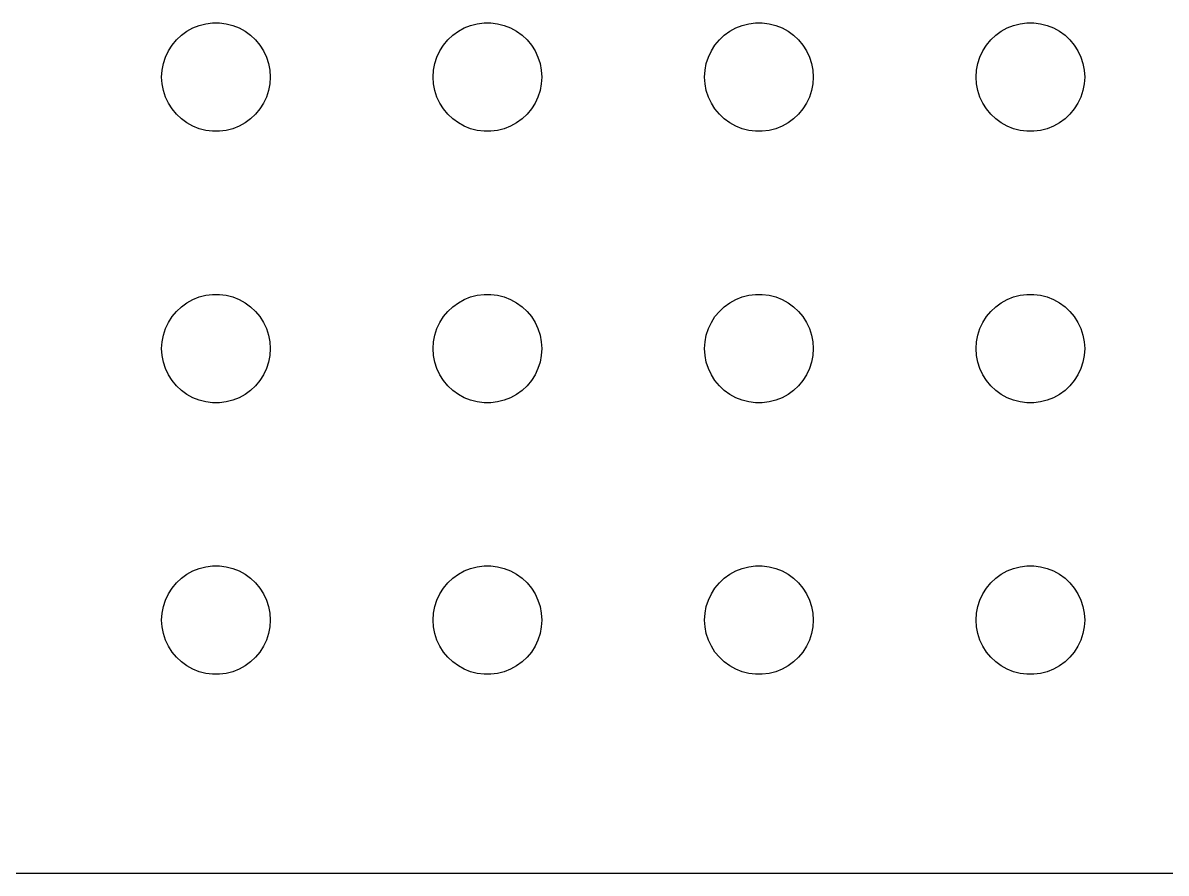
# Model space of a CAD drawing. Header units: metres. Extents: x -134 to 134, y 518 to 1078.
# Drawn here: x -35.33 to -3.75, y 518.01 to 541.5 of the extents above; entities that cross this region are included whole.
import ezdxf

# ---------------------------------------------------------------- set-up
doc = ezdxf.new("R2010")
doc.units = ezdxf.units.M

msp = doc.modelspace()

# ---------------------------------------------------------------- linework, layer by layer
for p, q in [((-30.6387, 541.357), (-30.4635, 541.427)), ((-30.4635, 541.427), (-30.2811, 541.473)), ((-30.2811, 541.473), (-30.0942, 541.497)), ((-30.0942, 541.497), (-29.9058, 541.497)), ((-29.9058, 541.497), (-29.7189, 541.473)), ((-29.7189, 541.473), (-29.5365, 541.427)), ((-29.5365, 541.427), (-29.3613, 541.357)), ((-23.1387, 541.357), (-22.9635, 541.427)), ((-22.9635, 541.427), (-22.7811, 541.473)), ((-22.7811, 541.473), (-22.5942, 541.497)), ((-22.5942, 541.497), (-22.4058, 541.497)), ((-22.4058, 541.497), (-22.2189, 541.473)), ((-22.2189, 541.473), (-22.0365, 541.427)), ((-22.0365, 541.427), (-21.8613, 541.357)), ((-15.6387, 541.357), (-15.4635, 541.427)), ((-15.4635, 541.427), (-15.2811, 541.473)), ((-15.2811, 541.473), (-15.0942, 541.497)), ((-15.0942, 541.497), (-14.9058, 541.497)), ((-14.9058, 541.497), (-14.7189, 541.473)), ((-14.7189, 541.473), (-14.5365, 541.427)), ((-14.5365, 541.427), (-14.3613, 541.357)), ((-8.13866, 541.357), (-7.96352, 541.427)), ((-7.96352, 541.427), (-7.78107, 541.473)), ((-7.78107, 541.473), (-7.59418, 541.497)), ((-7.59418, 541.497), (-7.40581, 541.497)), ((-7.40581, 541.497), (-7.21892, 541.473)), ((-7.21892, 541.473), (-7.03647, 541.427)), ((-7.03647, 541.427), (-6.86133, 541.357)), ((-31.0934, 541.027), (-30.9561, 541.156)), ((-30.9561, 541.156), (-30.8037, 541.266)), ((-30.8037, 541.266), (-30.6387, 541.357)), ((-29.3613, 541.357), (-29.1963, 541.266)), ((-29.1963, 541.266), (-29.0439, 541.156)), ((-29.0439, 541.156), (-28.9065, 541.027)), ((-23.5934, 541.027), (-23.4561, 541.156)), ((-23.4561, 541.156), (-23.3037, 541.266)), ((-23.3037, 541.266), (-23.1387, 541.357)), ((-21.8613, 541.357), (-21.6963, 541.266)), ((-21.6963, 541.266), (-21.5439, 541.156)), ((-21.5439, 541.156), (-21.4065, 541.027)), ((-16.0934, 541.027), (-15.9561, 541.156)), ((-15.9561, 541.156), (-15.8037, 541.266)), ((-15.8037, 541.266), (-15.6387, 541.357)), ((-14.3613, 541.357), (-14.1963, 541.266)), ((-14.1963, 541.266), (-14.0439, 541.156)), ((-14.0439, 541.156), (-13.9065, 541.027)), ((-8.59344, 541.027), (-8.45613, 541.156)), ((-8.45613, 541.156), (-8.30373, 541.266)), ((-8.30373, 541.266), (-8.13866, 541.357)), ((-6.86133, 541.357), (-6.69626, 541.266)), ((-6.69626, 541.266), (-6.54385, 541.156)), ((-6.54385, 541.156), (-6.40654, 541.027)), ((-31.3145, 540.723), (-31.2135, 540.882)), ((-31.2135, 540.882), (-31.0934, 541.027)), ((-28.9065, 541.027), (-28.7865, 540.882)), ((-28.7865, 540.882), (-28.6855, 540.723)), ((-23.8145, 540.723), (-23.7135, 540.882)), ((-23.7135, 540.882), (-23.5934, 541.027)), ((-21.4065, 541.027), (-21.2865, 540.882)), ((-21.2865, 540.882), (-21.1855, 540.723)), ((-16.3145, 540.723), (-16.2135, 540.882)), ((-16.2135, 540.882), (-16.0934, 541.027)), ((-13.9065, 541.027), (-13.7865, 540.882)), ((-13.7865, 540.882), (-13.6855, 540.723)), ((-8.81445, 540.723), (-8.71352, 540.882)), ((-8.71352, 540.882), (-8.59344, 541.027)), ((-6.40654, 541.027), (-6.28647, 540.882)), ((-6.28647, 540.882), (-6.18553, 540.723)), ((-31.4529, 540.373), (-31.3947, 540.552)), ((-31.3947, 540.552), (-31.3145, 540.723)), ((-28.6855, 540.723), (-28.6053, 540.552)), ((-28.6053, 540.552), (-28.5471, 540.373)), ((-23.9529, 540.373), (-23.8947, 540.552)), ((-23.8947, 540.552), (-23.8145, 540.723)), ((-21.1855, 540.723), (-21.1053, 540.552)), ((-21.1053, 540.552), (-21.0471, 540.373)), ((-16.4529, 540.373), (-16.3947, 540.552)), ((-16.3947, 540.552), (-16.3145, 540.723)), ((-13.6855, 540.723), (-13.6053, 540.552)), ((-13.6053, 540.552), (-13.5471, 540.373)), ((-8.95287, 540.373), (-8.89465, 540.552)), ((-8.89465, 540.552), (-8.81445, 540.723)), ((-6.18553, 540.723), (-6.10533, 540.552)), ((-6.10533, 540.552), (-6.04712, 540.373)), ((-31.5, 540), (-31.4882, 540.188)), ((-31.4882, 540.188), (-31.4529, 540.373)), ((-28.5471, 540.373), (-28.5118, 540.188)), ((-28.5118, 540.188), (-28.5, 540)), ((-24, 540), (-23.9882, 540.188)), ((-23.9882, 540.188), (-23.9529, 540.373)), ((-21.0471, 540.373), (-21.0118, 540.188)), ((-21.0118, 540.188), (-21, 540)), ((-16.5, 540), (-16.4882, 540.188)), ((-16.4882, 540.188), (-16.4529, 540.373)), ((-13.5471, 540.373), (-13.5118, 540.188)), ((-13.5118, 540.188), (-13.5, 540)), ((-9, 540), (-8.98816, 540.188)), ((-8.98816, 540.188), (-8.95287, 540.373)), ((-6.04712, 540.373), (-6.01183, 540.188)), ((-6.01183, 540.188), (-6, 540)), ((-31.4882, 539.812), (-31.5, 540)), ((-31.4529, 539.627), (-31.4882, 539.812)), ((-28.5118, 539.812), (-28.5471, 539.627)), ((-28.5, 540), (-28.5118, 539.812)), ((-23.9882, 539.812), (-24, 540)), ((-23.9529, 539.627), (-23.9882, 539.812)), ((-21.0118, 539.812), (-21.0471, 539.627)), ((-21, 540), (-21.0118, 539.812)), ((-16.4882, 539.812), (-16.5, 540)), ((-16.4529, 539.627), (-16.4882, 539.812)), ((-13.5118, 539.812), (-13.5471, 539.627)), ((-13.5, 540), (-13.5118, 539.812)), ((-8.98816, 539.812), (-9, 540)), ((-8.95287, 539.627), (-8.98816, 539.812)), ((-6.01183, 539.812), (-6.04712, 539.627)), ((-6, 540), (-6.01183, 539.812)), ((-31.3947, 539.448), (-31.4529, 539.627)), ((-28.5471, 539.627), (-28.6053, 539.448)), ((-23.8947, 539.448), (-23.9529, 539.627)), ((-21.0471, 539.627), (-21.1053, 539.448)), ((-16.3947, 539.448), (-16.4529, 539.627)), ((-13.5471, 539.627), (-13.6053, 539.448)), ((-8.89465, 539.448), (-8.95287, 539.627)), ((-6.04712, 539.627), (-6.10533, 539.448)), ((-31.3145, 539.277), (-31.3947, 539.448)), ((-31.2135, 539.118), (-31.3145, 539.277)), ((-28.6855, 539.277), (-28.7865, 539.118)), ((-28.6053, 539.448), (-28.6855, 539.277)), ((-23.8145, 539.277), (-23.8947, 539.448)), ((-23.7135, 539.118), (-23.8145, 539.277)), ((-21.1855, 539.277), (-21.2865, 539.118)), ((-21.1053, 539.448), (-21.1855, 539.277)), ((-16.3145, 539.277), (-16.3947, 539.448)), ((-16.2135, 539.118), (-16.3145, 539.277)), ((-13.6855, 539.277), (-13.7865, 539.118)), ((-13.6053, 539.448), (-13.6855, 539.277)), ((-8.81445, 539.277), (-8.89465, 539.448)), ((-8.71352, 539.118), (-8.81445, 539.277)), ((-6.18553, 539.277), (-6.28647, 539.118)), ((-6.10533, 539.448), (-6.18553, 539.277)), ((-31.0934, 538.973), (-31.2135, 539.118)), ((-30.9561, 538.844), (-31.0934, 538.973)), ((-30.8037, 538.734), (-30.9561, 538.844)), ((-29.0439, 538.844), (-29.1963, 538.734)), ((-28.9065, 538.973), (-29.0439, 538.844)), ((-28.7865, 539.118), (-28.9065, 538.973)), ((-23.5934, 538.973), (-23.7135, 539.118)), ((-23.4561, 538.844), (-23.5934, 538.973)), ((-23.3037, 538.734), (-23.4561, 538.844)), ((-21.5439, 538.844), (-21.6963, 538.734)), ((-21.4065, 538.973), (-21.5439, 538.844)), ((-21.2865, 539.118), (-21.4065, 538.973)), ((-16.0934, 538.973), (-16.2135, 539.118)), ((-15.9561, 538.844), (-16.0934, 538.973)), ((-15.8037, 538.734), (-15.9561, 538.844)), ((-14.0439, 538.844), (-14.1963, 538.734)), ((-13.9065, 538.973), (-14.0439, 538.844)), ((-13.7865, 539.118), (-13.9065, 538.973)), ((-8.59344, 538.973), (-8.71352, 539.118)), ((-8.45613, 538.844), (-8.59344, 538.973)), ((-8.30373, 538.734), (-8.45613, 538.844)), ((-6.54385, 538.844), (-6.69626, 538.734)), ((-6.40654, 538.973), (-6.54385, 538.844)), ((-6.28647, 539.118), (-6.40654, 538.973)), ((-30.6387, 538.643), (-30.8037, 538.734)), ((-30.4635, 538.573), (-30.6387, 538.643)), ((-30.2811, 538.527), (-30.4635, 538.573)), ((-30.0942, 538.503), (-30.2811, 538.527)), ((-29.7189, 538.527), (-29.9058, 538.503)), ((-29.5365, 538.573), (-29.7189, 538.527)), ((-29.3613, 538.643), (-29.5365, 538.573)), ((-29.1963, 538.734), (-29.3613, 538.643)), ((-23.1387, 538.643), (-23.3037, 538.734)), ((-22.9635, 538.573), (-23.1387, 538.643)), ((-22.7811, 538.527), (-22.9635, 538.573)), ((-22.5942, 538.503), (-22.7811, 538.527)), ((-22.2189, 538.527), (-22.4058, 538.503)), ((-22.0365, 538.573), (-22.2189, 538.527)), ((-21.8613, 538.643), (-22.0365, 538.573)), ((-21.6963, 538.734), (-21.8613, 538.643)), ((-15.6387, 538.643), (-15.8037, 538.734)), ((-15.4635, 538.573), (-15.6387, 538.643)), ((-15.2811, 538.527), (-15.4635, 538.573)), ((-15.0942, 538.503), (-15.2811, 538.527)), ((-14.7189, 538.527), (-14.9058, 538.503)), ((-14.5365, 538.573), (-14.7189, 538.527)), ((-14.3613, 538.643), (-14.5365, 538.573)), ((-14.1963, 538.734), (-14.3613, 538.643)), ((-8.13866, 538.643), (-8.30373, 538.734)), ((-7.96352, 538.573), (-8.13866, 538.643)), ((-7.78107, 538.527), (-7.96352, 538.573)), ((-7.59418, 538.503), (-7.78107, 538.527)), ((-7.21892, 538.527), (-7.40581, 538.503)), ((-7.03647, 538.573), (-7.21892, 538.527)), ((-6.86133, 538.643), (-7.03647, 538.573)), ((-6.69626, 538.734), (-6.86133, 538.643)), ((-29.9058, 538.503), (-30.0942, 538.503)), ((-22.4058, 538.503), (-22.5942, 538.503)), ((-14.9058, 538.503), (-15.0942, 538.503)), ((-7.40581, 538.503), (-7.59418, 538.503)), ((-30.8037, 533.766), (-30.6387, 533.857)), ((-30.6387, 533.857), (-30.4635, 533.927)), ((-30.4635, 533.927), (-30.2811, 533.973)), ((-30.2811, 533.973), (-30.0942, 533.997)), ((-30.0942, 533.997), (-29.9058, 533.997)), ((-29.9058, 533.997), (-29.7189, 533.973)), ((-29.7189, 533.973), (-29.5365, 533.927)), ((-29.5365, 533.927), (-29.3613, 533.857)), ((-29.3613, 533.857), (-29.1963, 533.766)), ((-23.3037, 533.766), (-23.1387, 533.857)), ((-23.1387, 533.857), (-22.9635, 533.927)), ((-22.9635, 533.927), (-22.7811, 533.973)), ((-22.7811, 533.973), (-22.5942, 533.997)), ((-22.5942, 533.997), (-22.4058, 533.997)), ((-22.4058, 533.997), (-22.2189, 533.973)), ((-22.2189, 533.973), (-22.0365, 533.927)), ((-22.0365, 533.927), (-21.8613, 533.857)), ((-21.8613, 533.857), (-21.6963, 533.766)), ((-15.8037, 533.766), (-15.6387, 533.857)), ((-15.6387, 533.857), (-15.4635, 533.927)), ((-15.4635, 533.927), (-15.2811, 533.973)), ((-15.2811, 533.973), (-15.0942, 533.997)), ((-15.0942, 533.997), (-14.9058, 533.997)), ((-14.9058, 533.997), (-14.7189, 533.973)), ((-14.7189, 533.973), (-14.5365, 533.927)), ((-14.5365, 533.927), (-14.3613, 533.857)), ((-14.3613, 533.857), (-14.1963, 533.766)), ((-8.30373, 533.766), (-8.13866, 533.857)), ((-8.13866, 533.857), (-7.96352, 533.927)), ((-7.96352, 533.927), (-7.78107, 533.973)), ((-7.78107, 533.973), (-7.59418, 533.997)), ((-7.59418, 533.997), (-7.40581, 533.997)), ((-7.40581, 533.997), (-7.21892, 533.973)), ((-7.21892, 533.973), (-7.03647, 533.927)), ((-7.03647, 533.927), (-6.86133, 533.857)), ((-6.86133, 533.857), (-6.69626, 533.766)), ((-31.2135, 533.382), (-31.0934, 533.527)), ((-31.0934, 533.527), (-30.9561, 533.656)), ((-30.9561, 533.656), (-30.8037, 533.766)), ((-29.1963, 533.766), (-29.0439, 533.656)), ((-29.0439, 533.656), (-28.9065, 533.527)), ((-28.9065, 533.527), (-28.7865, 533.382)), ((-23.7135, 533.382), (-23.5934, 533.527)), ((-23.5934, 533.527), (-23.4561, 533.656)), ((-23.4561, 533.656), (-23.3037, 533.766)), ((-21.6963, 533.766), (-21.5439, 533.656)), ((-21.5439, 533.656), (-21.4065, 533.527)), ((-21.4065, 533.527), (-21.2865, 533.382)), ((-16.2135, 533.382), (-16.0934, 533.527)), ((-16.0934, 533.527), (-15.9561, 533.656)), ((-15.9561, 533.656), (-15.8037, 533.766)), ((-14.1963, 533.766), (-14.0439, 533.656)), ((-14.0439, 533.656), (-13.9065, 533.527)), ((-13.9065, 533.527), (-13.7865, 533.382)), ((-8.71352, 533.382), (-8.59344, 533.527)), ((-8.59344, 533.527), (-8.45613, 533.656)), ((-8.45613, 533.656), (-8.30373, 533.766)), ((-6.69626, 533.766), (-6.54385, 533.656)), ((-6.54385, 533.656), (-6.40654, 533.527)), ((-6.40654, 533.527), (-6.28647, 533.382)), ((-31.3947, 533.052), (-31.3145, 533.223)), ((-31.3145, 533.223), (-31.2135, 533.382)), ((-28.7865, 533.382), (-28.6855, 533.223)), ((-28.6855, 533.223), (-28.6053, 533.052)), ((-23.8947, 533.052), (-23.8145, 533.223)), ((-23.8145, 533.223), (-23.7135, 533.382)), ((-21.2865, 533.382), (-21.1855, 533.223)), ((-21.1855, 533.223), (-21.1053, 533.052)), ((-16.3947, 533.052), (-16.3145, 533.223)), ((-16.3145, 533.223), (-16.2135, 533.382)), ((-13.7865, 533.382), (-13.6855, 533.223)), ((-13.6855, 533.223), (-13.6053, 533.052)), ((-8.89465, 533.052), (-8.81445, 533.223)), ((-8.81445, 533.223), (-8.71352, 533.382)), ((-6.28647, 533.382), (-6.18553, 533.223)), ((-6.18553, 533.223), (-6.10533, 533.052)), ((-31.4882, 532.688), (-31.4529, 532.873)), ((-31.4529, 532.873), (-31.3947, 533.052)), ((-28.6053, 533.052), (-28.5471, 532.873)), ((-28.5471, 532.873), (-28.5118, 532.688)), ((-23.9882, 532.688), (-23.9529, 532.873)), ((-23.9529, 532.873), (-23.8947, 533.052)), ((-21.1053, 533.052), (-21.0471, 532.873)), ((-21.0471, 532.873), (-21.0118, 532.688)), ((-16.4882, 532.688), (-16.4529, 532.873)), ((-16.4529, 532.873), (-16.3947, 533.052)), ((-13.6053, 533.052), (-13.5471, 532.873)), ((-13.5471, 532.873), (-13.5118, 532.688)), ((-8.98816, 532.688), (-8.95287, 532.873)), ((-8.95287, 532.873), (-8.89465, 533.052)), ((-6.10533, 533.052), (-6.04712, 532.873)), ((-6.04712, 532.873), (-6.01183, 532.688)), ((-31.5, 532.5), (-31.4882, 532.688)), ((-28.5118, 532.688), (-28.5, 532.5)), ((-24, 532.5), (-23.9882, 532.688)), ((-21.0118, 532.688), (-21, 532.5)), ((-16.5, 532.5), (-16.4882, 532.688)), ((-13.5118, 532.688), (-13.5, 532.5)), ((-9, 532.5), (-8.98816, 532.688)), ((-6.01183, 532.688), (-6, 532.5)), ((-31.4882, 532.312), (-31.5, 532.5)), ((-31.4529, 532.127), (-31.4882, 532.312)), ((-28.5118, 532.312), (-28.5471, 532.127)), ((-28.5, 532.5), (-28.5118, 532.312)), ((-23.9882, 532.312), (-24, 532.5)), ((-23.9529, 532.127), (-23.9882, 532.312)), ((-21.0118, 532.312), (-21.0471, 532.127)), ((-21, 532.5), (-21.0118, 532.312)), ((-16.4882, 532.312), (-16.5, 532.5)), ((-16.4529, 532.127), (-16.4882, 532.312)), ((-13.5118, 532.312), (-13.5471, 532.127)), ((-13.5, 532.5), (-13.5118, 532.312)), ((-8.98816, 532.312), (-9, 532.5)), ((-8.95287, 532.127), (-8.98816, 532.312)), ((-6.01183, 532.312), (-6.04712, 532.127)), ((-6, 532.5), (-6.01183, 532.312)), ((-31.3947, 531.948), (-31.4529, 532.127)), ((-31.3145, 531.777), (-31.3947, 531.948)), ((-28.6053, 531.948), (-28.6855, 531.777)), ((-28.5471, 532.127), (-28.6053, 531.948)), ((-23.8947, 531.948), (-23.9529, 532.127)), ((-23.8145, 531.777), (-23.8947, 531.948)), ((-21.1053, 531.948), (-21.1855, 531.777)), ((-21.0471, 532.127), (-21.1053, 531.948)), ((-16.3947, 531.948), (-16.4529, 532.127)), ((-16.3145, 531.777), (-16.3947, 531.948)), ((-13.6053, 531.948), (-13.6855, 531.777)), ((-13.5471, 532.127), (-13.6053, 531.948)), ((-8.89465, 531.948), (-8.95287, 532.127)), ((-8.81445, 531.777), (-8.89465, 531.948)), ((-6.10533, 531.948), (-6.18553, 531.777)), ((-6.04712, 532.127), (-6.10533, 531.948)), ((-31.2135, 531.618), (-31.3145, 531.777)), ((-31.0934, 531.473), (-31.2135, 531.618)), ((-28.7865, 531.618), (-28.9065, 531.473)), ((-28.6855, 531.777), (-28.7865, 531.618)), ((-23.7135, 531.618), (-23.8145, 531.777)), ((-23.5934, 531.473), (-23.7135, 531.618)), ((-21.2865, 531.618), (-21.4065, 531.473)), ((-21.1855, 531.777), (-21.2865, 531.618)), ((-16.2135, 531.618), (-16.3145, 531.777)), ((-16.0934, 531.473), (-16.2135, 531.618)), ((-13.7865, 531.618), (-13.9065, 531.473)), ((-13.6855, 531.777), (-13.7865, 531.618)), ((-8.71352, 531.618), (-8.81445, 531.777)), ((-8.59344, 531.473), (-8.71352, 531.618)), ((-6.28647, 531.618), (-6.40654, 531.473)), ((-6.18553, 531.777), (-6.28647, 531.618)), ((-30.9561, 531.344), (-31.0934, 531.473)), ((-30.8037, 531.234), (-30.9561, 531.344)), ((-29.0439, 531.344), (-29.1963, 531.234)), ((-28.9065, 531.473), (-29.0439, 531.344)), ((-23.4561, 531.344), (-23.5934, 531.473)), ((-23.3037, 531.234), (-23.4561, 531.344)), ((-21.5439, 531.344), (-21.6963, 531.234)), ((-21.4065, 531.473), (-21.5439, 531.344)), ((-15.9561, 531.344), (-16.0934, 531.473)), ((-15.8037, 531.234), (-15.9561, 531.344)), ((-14.0439, 531.344), (-14.1963, 531.234)), ((-13.9065, 531.473), (-14.0439, 531.344)), ((-8.45613, 531.344), (-8.59344, 531.473)), ((-8.30373, 531.234), (-8.45613, 531.344)), ((-6.54385, 531.344), (-6.69626, 531.234)), ((-6.40654, 531.473), (-6.54385, 531.344)), ((-30.6387, 531.143), (-30.8037, 531.234)), ((-30.4635, 531.073), (-30.6387, 531.143)), ((-30.2811, 531.027), (-30.4635, 531.073)), ((-30.0942, 531.003), (-30.2811, 531.027)), ((-29.9058, 531.003), (-30.0942, 531.003)), ((-29.7189, 531.027), (-29.9058, 531.003)), ((-29.5365, 531.073), (-29.7189, 531.027)), ((-29.3613, 531.143), (-29.5365, 531.073)), ((-29.1963, 531.234), (-29.3613, 531.143)), ((-23.1387, 531.143), (-23.3037, 531.234)), ((-22.9635, 531.073), (-23.1387, 531.143)), ((-22.7811, 531.027), (-22.9635, 531.073)), ((-22.5942, 531.003), (-22.7811, 531.027)), ((-22.4058, 531.003), (-22.5942, 531.003)), ((-22.2189, 531.027), (-22.4058, 531.003)), ((-22.0365, 531.073), (-22.2189, 531.027)), ((-21.8613, 531.143), (-22.0365, 531.073)), ((-21.6963, 531.234), (-21.8613, 531.143)), ((-15.6387, 531.143), (-15.8037, 531.234)), ((-15.4635, 531.073), (-15.6387, 531.143)), ((-15.2811, 531.027), (-15.4635, 531.073)), ((-15.0942, 531.003), (-15.2811, 531.027)), ((-14.9058, 531.003), (-15.0942, 531.003)), ((-14.7189, 531.027), (-14.9058, 531.003)), ((-14.5365, 531.073), (-14.7189, 531.027)), ((-14.3613, 531.143), (-14.5365, 531.073)), ((-14.1963, 531.234), (-14.3613, 531.143)), ((-8.13866, 531.143), (-8.30373, 531.234)), ((-7.96352, 531.073), (-8.13866, 531.143)), ((-7.78107, 531.027), (-7.96352, 531.073)), ((-7.59418, 531.003), (-7.78107, 531.027)), ((-7.40581, 531.003), (-7.59418, 531.003)), ((-7.21892, 531.027), (-7.40581, 531.003)), ((-7.03647, 531.073), (-7.21892, 531.027)), ((-6.86133, 531.143), (-7.03647, 531.073)), ((-6.69626, 531.234), (-6.86133, 531.143)), ((-30.9561, 526.156), (-30.8037, 526.266)), ((-30.8037, 526.266), (-30.6387, 526.357)), ((-30.6387, 526.357), (-30.4635, 526.427)), ((-30.4635, 526.427), (-30.2811, 526.473)), ((-30.2811, 526.473), (-30.0942, 526.497)), ((-30.0942, 526.497), (-29.9058, 526.497)), ((-29.9058, 526.497), (-29.7189, 526.473)), ((-29.7189, 526.473), (-29.5365, 526.427)), ((-29.5365, 526.427), (-29.3613, 526.357)), ((-29.3613, 526.357), (-29.1963, 526.266)), ((-29.1963, 526.266), (-29.0439, 526.156)), ((-23.4561, 526.156), (-23.3037, 526.266)), ((-23.3037, 526.266), (-23.1387, 526.357)), ((-23.1387, 526.357), (-22.9635, 526.427)), ((-22.9635, 526.427), (-22.7811, 526.473)), ((-22.7811, 526.473), (-22.5942, 526.497)), ((-22.5942, 526.497), (-22.4058, 526.497)), ((-22.4058, 526.497), (-22.2189, 526.473)), ((-22.2189, 526.473), (-22.0365, 526.427)), ((-22.0365, 526.427), (-21.8613, 526.357)), ((-21.8613, 526.357), (-21.6963, 526.266)), ((-21.6963, 526.266), (-21.5439, 526.156)), ((-15.9561, 526.156), (-15.8037, 526.266)), ((-15.8037, 526.266), (-15.6387, 526.357)), ((-15.6387, 526.357), (-15.4635, 526.427)), ((-15.4635, 526.427), (-15.2811, 526.473)), ((-15.2811, 526.473), (-15.0942, 526.497)), ((-15.0942, 526.497), (-14.9058, 526.497)), ((-14.9058, 526.497), (-14.7189, 526.473)), ((-14.7189, 526.473), (-14.5365, 526.427)), ((-14.5365, 526.427), (-14.3613, 526.357)), ((-14.3613, 526.357), (-14.1963, 526.266)), ((-14.1963, 526.266), (-14.0439, 526.156)), ((-8.45613, 526.156), (-8.30373, 526.266)), ((-8.30373, 526.266), (-8.13866, 526.357)), ((-8.13866, 526.357), (-7.96352, 526.427)), ((-7.96352, 526.427), (-7.78107, 526.473)), ((-7.78107, 526.473), (-7.59418, 526.497)), ((-7.59418, 526.497), (-7.40581, 526.497)), ((-7.40581, 526.497), (-7.21892, 526.473)), ((-7.21892, 526.473), (-7.03647, 526.427)), ((-7.03647, 526.427), (-6.86133, 526.357)), ((-6.86133, 526.357), (-6.69626, 526.266)), ((-6.69626, 526.266), (-6.54385, 526.156)), ((-31.3145, 525.723), (-31.2135, 525.882)), ((-31.2135, 525.882), (-31.0934, 526.027)), ((-31.0934, 526.027), (-30.9561, 526.156)), ((-29.0439, 526.156), (-28.9065, 526.027)), ((-28.9065, 526.027), (-28.7865, 525.882)), ((-28.7865, 525.882), (-28.6855, 525.723)), ((-23.8145, 525.723), (-23.7135, 525.882)), ((-23.7135, 525.882), (-23.5934, 526.027)), ((-23.5934, 526.027), (-23.4561, 526.156)), ((-21.5439, 526.156), (-21.4065, 526.027)), ((-21.4065, 526.027), (-21.2865, 525.882)), ((-21.2865, 525.882), (-21.1855, 525.723)), ((-16.3145, 525.723), (-16.2135, 525.882)), ((-16.2135, 525.882), (-16.0934, 526.027)), ((-16.0934, 526.027), (-15.9561, 526.156)), ((-14.0439, 526.156), (-13.9065, 526.027)), ((-13.9065, 526.027), (-13.7865, 525.882)), ((-13.7865, 525.882), (-13.6855, 525.723)), ((-8.81445, 525.723), (-8.71352, 525.882)), ((-8.71352, 525.882), (-8.59344, 526.027)), ((-8.59344, 526.027), (-8.45613, 526.156)), ((-6.54385, 526.156), (-6.40654, 526.027)), ((-6.40654, 526.027), (-6.28647, 525.882)), ((-6.28647, 525.882), (-6.18553, 525.723)), ((-31.3947, 525.552), (-31.3145, 525.723)), ((-28.6855, 525.723), (-28.6053, 525.552)), ((-23.8947, 525.552), (-23.8145, 525.723)), ((-21.1855, 525.723), (-21.1053, 525.552)), ((-16.3947, 525.552), (-16.3145, 525.723)), ((-13.6855, 525.723), (-13.6053, 525.552)), ((-8.89465, 525.552), (-8.81445, 525.723)), ((-6.18553, 525.723), (-6.10533, 525.552)), ((-31.4882, 525.188), (-31.4529, 525.373)), ((-31.4529, 525.373), (-31.3947, 525.552)), ((-28.6053, 525.552), (-28.5471, 525.373)), ((-28.5471, 525.373), (-28.5118, 525.188)), ((-23.9882, 525.188), (-23.9529, 525.373)), ((-23.9529, 525.373), (-23.8947, 525.552)), ((-21.1053, 525.552), (-21.0471, 525.373)), ((-21.0471, 525.373), (-21.0118, 525.188)), ((-16.4882, 525.188), (-16.4529, 525.373)), ((-16.4529, 525.373), (-16.3947, 525.552)), ((-13.6053, 525.552), (-13.5471, 525.373)), ((-13.5471, 525.373), (-13.5118, 525.188)), ((-8.98816, 525.188), (-8.95287, 525.373)), ((-8.95287, 525.373), (-8.89465, 525.552)), ((-6.10533, 525.552), (-6.04712, 525.373)), ((-6.04712, 525.373), (-6.01183, 525.188)), ((-31.5, 525), (-31.4882, 525.188)), ((-31.4882, 524.812), (-31.5, 525)), ((-28.5118, 525.188), (-28.5, 525)), ((-28.5, 525), (-28.5118, 524.812)), ((-24, 525), (-23.9882, 525.188)), ((-23.9882, 524.812), (-24, 525)), ((-21.0118, 525.188), (-21, 525)), ((-21, 525), (-21.0118, 524.812)), ((-16.5, 525), (-16.4882, 525.188)), ((-16.4882, 524.812), (-16.5, 525)), ((-13.5118, 525.188), (-13.5, 525)), ((-13.5, 525), (-13.5118, 524.812)), ((-9, 525), (-8.98816, 525.188)), ((-8.98816, 524.812), (-9, 525)), ((-6.01183, 525.188), (-6, 525)), ((-6, 525), (-6.01183, 524.812)), ((-31.4529, 524.627), (-31.4882, 524.812)), ((-31.3947, 524.448), (-31.4529, 524.627)), ((-28.5471, 524.627), (-28.6053, 524.448)), ((-28.5118, 524.812), (-28.5471, 524.627)), ((-23.9529, 524.627), (-23.9882, 524.812)), ((-23.8947, 524.448), (-23.9529, 524.627)), ((-21.0471, 524.627), (-21.1053, 524.448)), ((-21.0118, 524.812), (-21.0471, 524.627)), ((-16.4529, 524.627), (-16.4882, 524.812)), ((-16.3947, 524.448), (-16.4529, 524.627)), ((-13.5471, 524.627), (-13.6053, 524.448)), ((-13.5118, 524.812), (-13.5471, 524.627)), ((-8.95287, 524.627), (-8.98816, 524.812)), ((-8.89465, 524.448), (-8.95287, 524.627)), ((-6.04712, 524.627), (-6.10533, 524.448)), ((-6.01183, 524.812), (-6.04712, 524.627)), ((-31.3145, 524.277), (-31.3947, 524.448)), ((-28.6053, 524.448), (-28.6855, 524.277)), ((-23.8145, 524.277), (-23.8947, 524.448)), ((-21.1053, 524.448), (-21.1855, 524.277)), ((-16.3145, 524.277), (-16.3947, 524.448)), ((-13.6053, 524.448), (-13.6855, 524.277)), ((-8.81445, 524.277), (-8.89465, 524.448)), ((-6.10533, 524.448), (-6.18553, 524.277)), ((-31.2135, 524.118), (-31.3145, 524.277)), ((-31.0934, 523.973), (-31.2135, 524.118)), ((-28.7865, 524.118), (-28.9065, 523.973)), ((-28.6855, 524.277), (-28.7865, 524.118)), ((-23.7135, 524.118), (-23.8145, 524.277)), ((-23.5934, 523.973), (-23.7135, 524.118)), ((-21.2865, 524.118), (-21.4065, 523.973)), ((-21.1855, 524.277), (-21.2865, 524.118)), ((-16.2135, 524.118), (-16.3145, 524.277)), ((-16.0934, 523.973), (-16.2135, 524.118)), ((-13.7865, 524.118), (-13.9065, 523.973)), ((-13.6855, 524.277), (-13.7865, 524.118)), ((-8.71352, 524.118), (-8.81445, 524.277)), ((-8.59344, 523.973), (-8.71352, 524.118)), ((-6.28647, 524.118), (-6.40654, 523.973)), ((-6.18553, 524.277), (-6.28647, 524.118)), ((-30.9561, 523.844), (-31.0934, 523.973)), ((-30.8037, 523.734), (-30.9561, 523.844)), ((-30.6387, 523.643), (-30.8037, 523.734)), ((-29.1963, 523.734), (-29.3613, 523.643)), ((-29.0439, 523.844), (-29.1963, 523.734)), ((-28.9065, 523.973), (-29.0439, 523.844)), ((-23.4561, 523.844), (-23.5934, 523.973)), ((-23.3037, 523.734), (-23.4561, 523.844)), ((-23.1387, 523.643), (-23.3037, 523.734)), ((-21.6963, 523.734), (-21.8613, 523.643)), ((-21.5439, 523.844), (-21.6963, 523.734)), ((-21.4065, 523.973), (-21.5439, 523.844)), ((-15.9561, 523.844), (-16.0934, 523.973)), ((-15.8037, 523.734), (-15.9561, 523.844)), ((-15.6387, 523.643), (-15.8037, 523.734)), ((-14.1963, 523.734), (-14.3613, 523.643)), ((-14.0439, 523.844), (-14.1963, 523.734)), ((-13.9065, 523.973), (-14.0439, 523.844)), ((-8.45613, 523.844), (-8.59344, 523.973)), ((-8.30373, 523.734), (-8.45613, 523.844)), ((-8.13866, 523.643), (-8.30373, 523.734)), ((-6.69626, 523.734), (-6.86133, 523.643)), ((-6.54385, 523.844), (-6.69626, 523.734)), ((-6.40654, 523.973), (-6.54385, 523.844)), ((-30.4635, 523.573), (-30.6387, 523.643)), ((-30.2811, 523.527), (-30.4635, 523.573)), ((-30.0942, 523.503), (-30.2811, 523.527)), ((-29.9058, 523.503), (-30.0942, 523.503)), ((-29.7189, 523.527), (-29.9058, 523.503)), ((-29.5365, 523.573), (-29.7189, 523.527)), ((-29.3613, 523.643), (-29.5365, 523.573)), ((-22.9635, 523.573), (-23.1387, 523.643)), ((-22.7811, 523.527), (-22.9635, 523.573)), ((-22.5942, 523.503), (-22.7811, 523.527)), ((-22.4058, 523.503), (-22.5942, 523.503)), ((-22.2189, 523.527), (-22.4058, 523.503)), ((-22.0365, 523.573), (-22.2189, 523.527)), ((-21.8613, 523.643), (-22.0365, 523.573)), ((-15.4635, 523.573), (-15.6387, 523.643)), ((-15.2811, 523.527), (-15.4635, 523.573)), ((-15.0942, 523.503), (-15.2811, 523.527)), ((-14.9058, 523.503), (-15.0942, 523.503)), ((-14.7189, 523.527), (-14.9058, 523.503)), ((-14.5365, 523.573), (-14.7189, 523.527)), ((-14.3613, 523.643), (-14.5365, 523.573)), ((-7.96352, 523.573), (-8.13866, 523.643)), ((-7.78107, 523.527), (-7.96352, 523.573)), ((-7.59418, 523.503), (-7.78107, 523.527)), ((-7.40581, 523.503), (-7.59418, 523.503)), ((-7.21892, 523.527), (-7.40581, 523.503)), ((-7.03647, 523.573), (-7.21892, 523.527)), ((-6.86133, 523.643), (-7.03647, 523.573)), ((-129.814, 518.01), (129.814, 518.01))]:
    msp.add_line(p, q)

doc.saveas('drawing.dxf')
